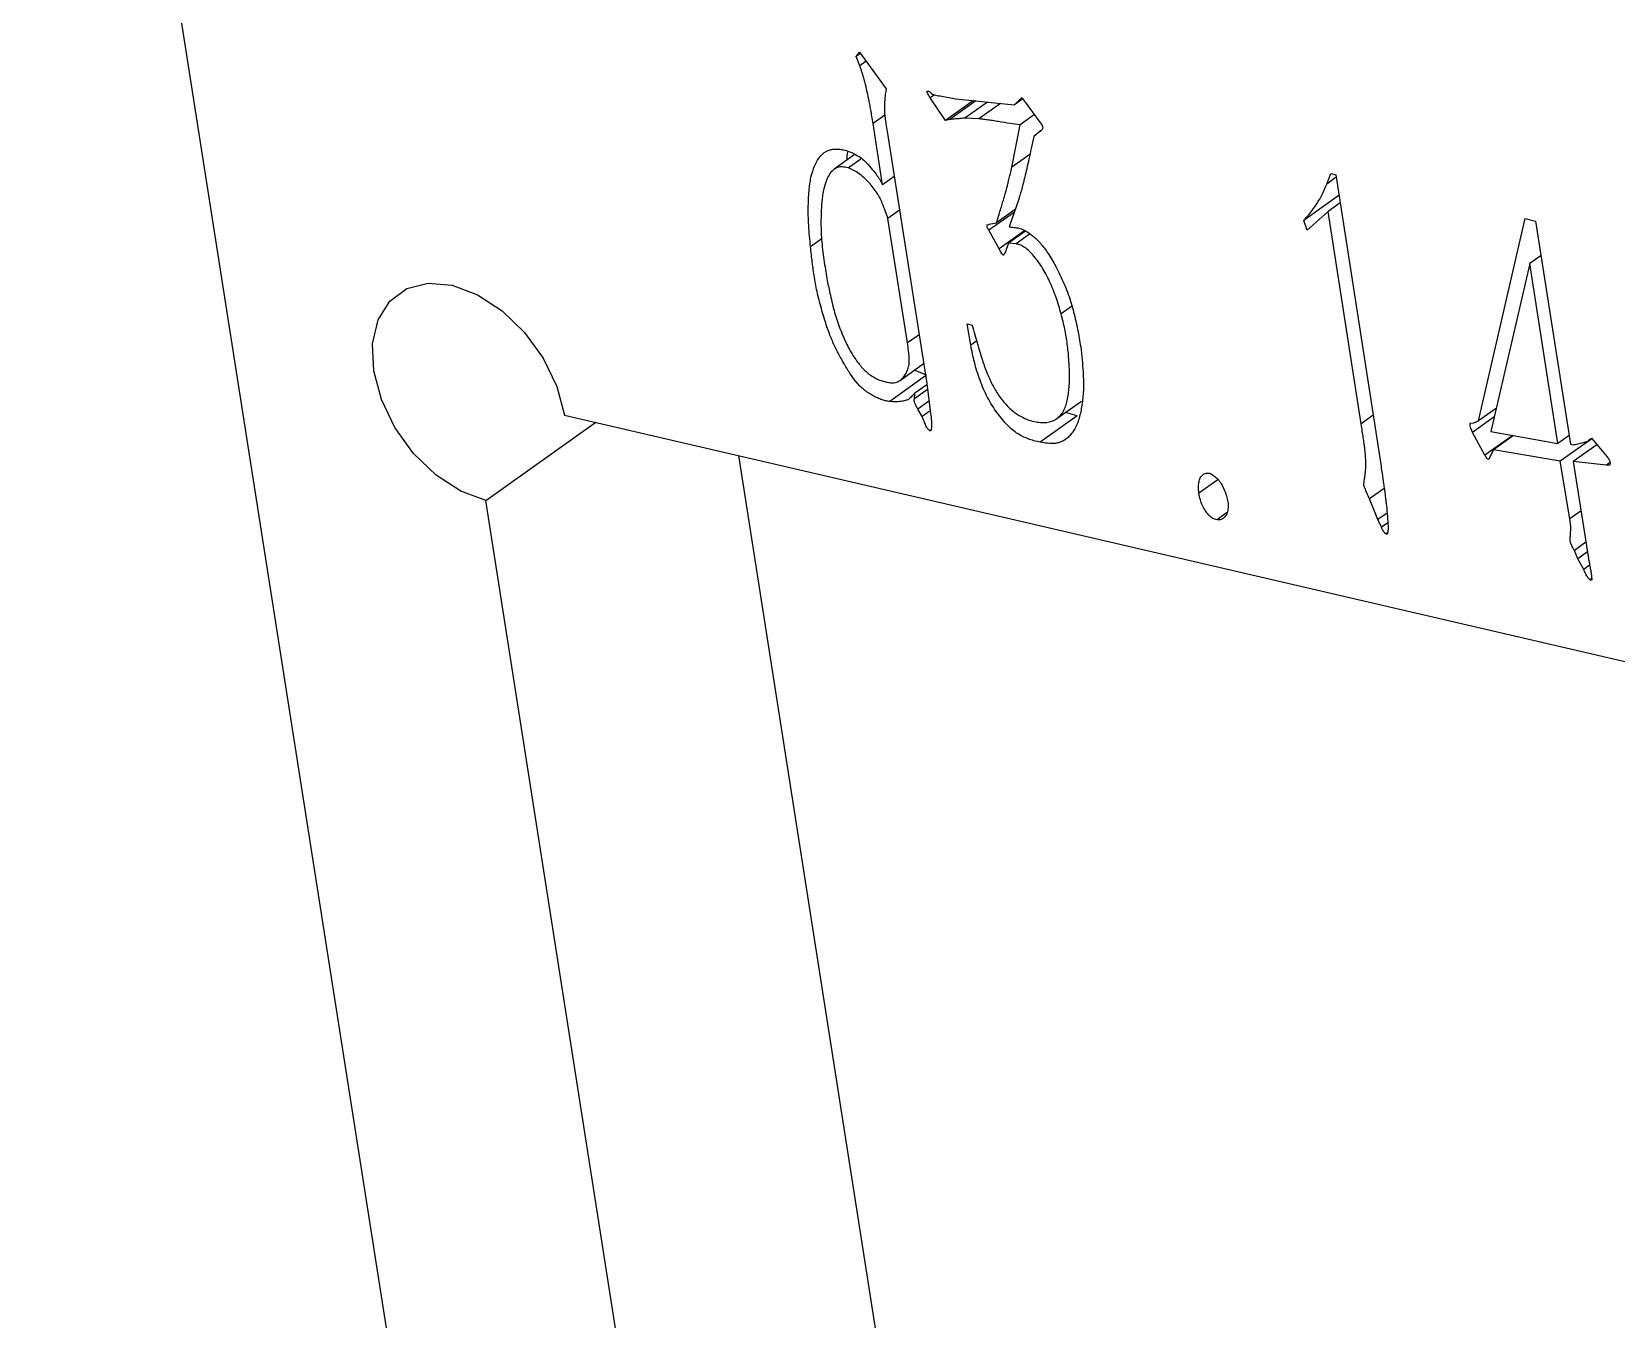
# Model space of a CAD drawing. Header units: millimetres. Extents: x 0 to 210, y 0 to 297.
# Drawn here: x 165.24 to 173.9, y 241.48 to 248.52 of the extents above; entities that cross this region are included whole.
import ezdxf

# ---------------------------------------------------------------- set-up
doc = ezdxf.new("R2010")
doc.units = ezdxf.units.MM

msp = doc.modelspace()

# ---------------------------------------------------------------- linework, layer by layer
at = {"color": 7, "linetype": 'Continuous', "lineweight": 25}
for p, q in [((165.2417, 253.7933), (168.3493, 233.9588)), ((169.7484, 248.3813), (169.7674, 248.4057)), ((169.7725, 248.3985), (169.7484, 248.3813)), ((169.769, 248.3309), (169.7484, 248.3813)), ((169.7674, 248.4057), (169.9129, 248.2036)), ((169.8035, 248.3555), (169.769, 248.3309)), ((170.1768, 248.1723), (170.1539, 248.156)), ((170.2368, 248.0311), (170.1539, 248.156)), ((170.2077, 248.1664), (170.2912, 248.1499)), ((170.3897, 248.14), (170.2368, 248.0311)), ((170.4037, 248.1386), (170.261, 248.0369)), ((170.2912, 248.1499), (170.6149, 248.1175)), ((170.4678, 248.1322), (170.3434, 248.0435)), ((170.5387, 248.1251), (170.4196, 248.0402)), ((170.6597, 248.1494), (170.6149, 248.1175)), ((170.6149, 248.1175), (170.6367, 248.1382)), ((170.6367, 248.1382), (170.654, 248.157)), ((170.6571, 248.1527), (170.6367, 248.1382)), ((170.261, 248.0369), (170.2368, 248.0311)), ((170.4196, 248.0402), (170.3434, 248.0435)), ((170.7231, 248.0636), (170.6448, 248.0078)), ((170.6924, 248.1049), (170.7537, 248.0222)), ((169.8938, 247.6799), (169.8414, 248.0147)), ((169.919, 247.9708), (170.1348, 246.5934)), ((170.6003, 247.7754), (170.6448, 248.0078)), ((170.7447, 247.9647), (170.7202, 247.9446)), ((170.7598, 247.9754), (170.7447, 247.9647)), ((169.7389, 247.8433), (169.6283, 247.7645)), ((169.7742, 247.8192), (169.7076, 247.7717)), ((170.6983, 247.8452), (170.6003, 247.7754)), ((169.876, 247.7123), (169.8938, 247.6799)), ((169.9575, 247.7252), (169.8938, 247.6799)), ((172.3219, 247.6837), (172.3431, 247.7418)), ((172.374, 247.7209), (172.3219, 247.6837)), ((172.3431, 247.7418), (172.3718, 247.7351)), ((172.3718, 247.7351), (172.6156, 246.1626)), ((170.6377, 247.6014), (170.5853, 247.4507)), ((172.3893, 247.6222), (172.1962, 247.4846)), ((169.9863, 247.5414), (169.9226, 247.496)), ((170.6126, 247.5291), (170.4746, 247.4308)), ((170.6179, 247.5446), (170.5164, 247.4722)), ((172.3301, 247.5334), (172.2146, 247.4317)), ((172.3958, 247.5803), (172.3301, 247.5334)), ((172.5097, 246.3728), (172.3301, 247.5334)), ((170.0294, 246.815), (169.9226, 247.496)), ((170.4649, 247.4614), (170.4845, 247.4657)), ((170.5309, 247.3293), (170.4746, 247.4308)), ((170.4845, 247.4657), (170.5164, 247.4722)), ((170.6714, 247.4295), (170.5309, 247.3293)), ((170.675, 247.4266), (170.5819, 247.3602)), ((172.2146, 247.4317), (172.1962, 247.4846)), ((173.1521, 246.3893), (173.4061, 247.4948)), ((173.4061, 247.4948), (173.4636, 247.4815)), ((173.4636, 247.4815), (173.6548, 246.2611)), ((170.5819, 247.3602), (170.5697, 247.3258)), ((170.6229, 247.3561), (170.5819, 247.3602)), ((170.697, 247.409), (170.6229, 247.3561)), ((173.4319, 247.2491), (173.2194, 246.3306)), ((173.4932, 247.2928), (173.4319, 247.2491)), ((173.5859, 246.2657), (173.4319, 247.2491)), ((170.927, 247.0145), (170.8697, 246.9737)), ((170.3552, 246.919), (170.384, 246.9123)), ((170.376, 246.8029), (170.3552, 246.919)), ((169.9888, 246.6098), (170.1178, 246.7018)), ((170.1356, 246.6395), (170.0669, 246.6655)), ((170.1284, 246.6344), (169.9327, 246.4949)), ((170.1389, 246.5605), (170.0671, 246.5093)), ((170.1356, 246.5869), (170.0698, 246.54)), ((170.1348, 246.5934), (170.1554, 246.4288)), ((170.0671, 246.5093), (170.0698, 246.54)), ((170.8463, 246.4014), (170.9811, 246.4975)), ((167.725, 245.9535), (168.3249, 246.3811)), ((168.1537, 246.4209), (181.9591, 243.2139)), ((170.1098, 246.4136), (170.086, 246.4534)), ((170.1534, 246.4446), (170.1098, 246.4136)), ((170.9577, 246.4172), (170.7549, 246.2726)), ((170.9577, 246.4172), (170.8941, 246.4355)), ((173.1061, 246.3772), (173.1262, 246.378)), ((173.2378, 246.4102), (173.1191, 246.3255)), ((173.1262, 246.378), (173.1521, 246.3893)), ((173.2489, 246.4583), (173.1521, 246.3893)), ((170.1585, 246.3395), (170.1524, 246.3352)), ((173.1865, 246.2012), (173.1191, 246.3255)), ((173.3384, 246.3095), (173.1865, 246.2012)), ((173.2194, 246.3306), (173.5859, 246.2657)), ((173.342, 246.3089), (173.2324, 246.2307)), ((173.6472, 246.3094), (173.5859, 246.2657)), ((173.7709, 246.2913), (173.5986, 246.1685)), ((173.7528, 246.2811), (173.7683, 246.2944)), ((173.7695, 246.293), (173.7528, 246.2811)), ((173.7683, 246.2944), (173.8551, 246.1918)), ((173.2324, 246.2307), (173.2133, 246.1924)), ((173.5986, 246.1685), (173.2324, 246.2307)), ((173.7988, 246.2584), (173.6697, 246.1664)), ((173.6803, 246.2607), (173.7168, 246.2696)), ((169.105, 246.1999), (171.8497, 228.682)), ((173.6505, 245.8537), (173.5986, 246.1685)), ((173.6697, 246.1664), (173.7528, 245.6358)), ((173.8497, 246.1474), (173.6697, 246.1664)), ((173.8704, 246.1621), (173.8497, 246.1474)), ((171.7264, 246.0672), (171.623, 245.9936)), ((170.5736, 227.7724), (167.725, 245.9535)), ((172.6354, 246.0191), (172.556, 245.9625)), ((172.6018, 245.8491), (172.556, 245.9625)), ((171.7745, 245.8855), (171.7218, 245.848)), ((172.6513, 245.8844), (172.6018, 245.8491)), ((173.7118, 245.8974), (173.6505, 245.8537)), ((172.6207, 245.8075), (172.6018, 245.8491)), ((172.6554, 245.8322), (172.6207, 245.8075)), ((172.6549, 245.7781), (172.6444, 245.7707)), ((173.7388, 245.725), (173.6752, 245.6797)), ((173.6948, 245.6353), (173.6752, 245.6797)), ((173.747, 245.6725), (173.6948, 245.6353)), ((173.7269, 245.5763), (173.6948, 245.6353)), ((173.759, 245.5992), (173.7269, 245.5763)), ((173.7703, 245.5265), (173.7608, 245.5198))]:
    msp.add_line(p, q, dxfattribs=at)
at = {"color": 8, "linetype": 'Continuous', "lineweight": 25}
for p, q in [((169.9061, 248.0608), (169.8414, 248.0147)), ((169.5638, 247.3863), (169.4996, 247.3406)), ((170.093, 246.8603), (170.0294, 246.815)), ((170.4085, 246.826), (170.376, 246.8029)), ((170.1469, 246.4968), (170.086, 246.4534)), ((172.5757, 246.4199), (172.5097, 246.3728))]:
    msp.add_line(p, q, dxfattribs=at)
at = {"color": 7, "linetype": 'Continuous', "lineweight": 25, "flags": 128}
msp.add_lwpolyline([(167.725, 245.9535), (167.587, 246.0049), (167.4521, 246.0929), (167.3296, 246.2114), (167.2277, 246.3525), (167.1534, 246.5065), (167.1118, 246.6629), (167.1057, 246.8111), (167.1355, 246.9409), (167.1992, 247.0435), (167.2925, 247.112), (167.4089, 247.1416), (167.5406, 247.1303), (167.6786, 247.0789), (167.8134, 246.991), (167.936, 246.8724), (168.0378, 246.7313), (168.1121, 246.5773), (168.1537, 246.4209)], dxfattribs=at)
at = {"color": 7, "linetype": 'Continuous', "lineweight": 25}
for points, knots in [([(169.8414, 248.0147), (169.8394, 248.0278), (169.8357, 248.0527), (169.8291, 248.0881), (169.8236, 248.1194), (169.8162, 248.1566), (169.8064, 248.2015), (169.7951, 248.2459), (169.7859, 248.2799), (169.7797, 248.3011), (169.7742, 248.3176), (169.7705, 248.327), (169.769, 248.3309)], [0, 0, 0, 0, 0.126344, 0.238684, 0.338395, 0.425533, 0.591665, 0.764054, 0.844856, 0.911785, 0.963555, 1, 1, 1, 1]), ([(169.9129, 248.2036), (169.9112, 248.1943), (169.9081, 248.1775), (169.9059, 248.1517), (169.9039, 248.1252), (169.903, 248.0995), (169.9037, 248.0726), (169.9068, 248.0447), (169.9119, 248.0101), (169.9165, 247.9847), (169.919, 247.9708)], [0, 0, 0, 0, 0.131052, 0.237255, 0.346461, 0.485784, 0.574577, 0.689609, 0.831337, 1, 1, 1, 1]), ([(170.1539, 248.156), (170.1505, 248.161), (170.1446, 248.1694), (170.1392, 248.1804), (170.1349, 248.1885), (170.1371, 248.1944), (170.147, 248.1914), (170.1559, 248.1832), (170.1667, 248.1749), (170.1784, 248.1714), (170.1924, 248.1673), (170.2023, 248.1667), (170.2077, 248.1664)], [0, 0, 0, 0, 0.132626, 0.226407, 0.283511, 0.321382, 0.395317, 0.518693, 0.60425, 0.708291, 0.840764, 1, 1, 1, 1]), ([(170.654, 248.157), (170.6547, 248.156), (170.658, 248.1518), (170.6651, 248.1419), (170.6774, 248.1258), (170.6869, 248.1126), (170.6924, 248.1049)], [0, 0, 0, 0, 0.05996, 0.245803, 0.562338, 1, 1, 1, 1]), ([(170.3434, 248.0435), (170.34, 248.0435), (170.3308, 248.0434), (170.3141, 248.0413), (170.2898, 248.0396), (170.2714, 248.0379), (170.261, 248.0369)], [0, 0, 0, 0, 0.1196153, 0.3263433, 0.6180283, 1, 1, 1, 1]), ([(170.6448, 248.0078), (170.6268, 248.01), (170.5878, 248.0148), (170.5376, 248.0231), (170.4957, 248.0304), (170.467, 248.0344), (170.442, 248.0377), (170.4267, 248.0394), (170.4196, 248.0402)], [0, 0, 0, 0, 0.240019, 0.522018, 0.666348, 0.793885, 0.904533, 1, 1, 1, 1]), ([(170.7537, 248.0222), (170.7578, 248.0165), (170.7647, 248.007), (170.7709, 247.9929), (170.7681, 247.985), (170.7633, 247.9788), (170.7551, 247.9718), (170.7485, 247.9672), (170.7447, 247.9647)], [0, 0, 0, 0, 0.236505, 0.393034, 0.471298, 0.599376, 0.773696, 1, 1, 1, 1]), ([(170.7202, 247.9446), (170.7155, 247.9227), (170.7067, 247.8811), (170.6938, 247.8221), (170.6817, 247.7697), (170.6712, 247.7233), (170.6611, 247.6839), (170.6528, 247.6503), (170.6449, 247.6237), (170.6399, 247.6082), (170.6377, 247.6014)], [0, 0, 0, 0, 0.188413, 0.357486, 0.50962, 0.643418, 0.759307, 0.857858, 0.937578, 1, 1, 1, 1]), ([(169.4996, 247.3406), (169.4957, 247.3799), (169.4881, 247.4556), (169.4864, 247.5458), (169.489, 247.6109), (169.4917, 247.6542), (169.4965, 247.6922), (169.505, 247.7351), (169.519, 247.7808), (169.5395, 247.8183), (169.5585, 247.8424), (169.5743, 247.8561), (169.5918, 247.8663), (169.6107, 247.8732), (169.6322, 247.8757), (169.6558, 247.8754), (169.6825, 247.8707), (169.7012, 247.8652), (169.711, 247.8623)], [0, 0, 0, 0, 0.156093, 0.300824, 0.368141, 0.428905, 0.484628, 0.534238, 0.623771, 0.705028, 0.743082, 0.779191, 0.813459, 0.847226, 0.881418, 0.918102, 0.957065, 1, 1, 1, 1]), ([(169.6995, 247.8153), (169.6996, 247.8267), (169.6996, 247.8439), (169.7044, 247.8582), (169.706, 247.863)], [0, 0, 0, 0, 0.663063, 1, 1, 1, 1]), ([(169.711, 247.8623), (169.7203, 247.8579), (169.7394, 247.8488), (169.7689, 247.8322), (169.8003, 247.8073), (169.8295, 247.7738), (169.8554, 247.7416), (169.87, 247.7208), (169.876, 247.7123)], [0, 0, 0, 0, 0.149471, 0.305118, 0.474695, 0.677163, 0.867907, 1, 1, 1, 1]), ([(169.7076, 247.7717), (169.6953, 247.7746), (169.6719, 247.7799), (169.6404, 247.7739), (169.6145, 247.7553), (169.5946, 247.7234), (169.5769, 247.682), (169.5679, 247.6383), (169.5619, 247.5981), (169.5591, 247.5621), (169.5573, 247.5218), (169.556, 247.4612), (169.5586, 247.3777), (169.5697, 247.2895), (169.5804, 247.2186), (169.5882, 247.1701), (169.5964, 247.1271), (169.6024, 247.1002), (169.6051, 247.0877)], [0, 0, 0, 0, 0.048973, 0.093706, 0.140917, 0.197437, 0.262709, 0.336381, 0.377979, 0.424265, 0.475979, 0.532163, 0.653415, 0.784068, 0.848022, 0.905738, 0.956214, 1, 1, 1, 1]), ([(169.9226, 247.496), (169.9184, 247.5083), (169.9086, 247.5363), (169.8951, 247.5735), (169.8797, 247.6078), (169.863, 247.6357), (169.8424, 247.6639), (169.8187, 247.6921), (169.7928, 247.7185), (169.7651, 247.7408), (169.7367, 247.7593), (169.7173, 247.7676), (169.7076, 247.7717)], [0, 0, 0, 0, 0.108675, 0.248473, 0.329226, 0.414471, 0.507788, 0.606869, 0.709255, 0.805818, 0.902518, 1, 1, 1, 1]), ([(170.5164, 247.4722), (170.5201, 247.4845), (170.5272, 247.5081), (170.5376, 247.5422), (170.5474, 247.5734), (170.5554, 247.6026), (170.563, 247.6288), (170.5698, 247.6524), (170.5755, 247.6735), (170.5813, 247.697), (170.5873, 247.7216), (170.5931, 247.7456), (170.5973, 247.7628), (170.5995, 247.7719), (170.6003, 247.7754)], [0, 0, 0, 0, 0.122989, 0.236923, 0.342872, 0.438736, 0.52554, 0.604361, 0.673621, 0.733332, 0.833059, 0.911996, 0.966393, 1, 1, 1, 1]), ([(172.1962, 247.4846), (172.2053, 247.4949), (172.2222, 247.5144), (172.2446, 247.5428), (172.2625, 247.568), (172.2814, 247.5973), (172.3004, 247.6358), (172.3145, 247.6673), (172.3219, 247.6837)], [0, 0, 0, 0, 0.179519, 0.336515, 0.467999, 0.577127, 0.779821, 1, 1, 1, 1]), ([(170.4746, 247.4308), (170.4707, 247.4368), (170.464, 247.4472), (170.4647, 247.4571), (170.4649, 247.4614)], [0, 0, 0, 0, 0.5736296, 1, 1, 1, 1]), ([(170.5853, 247.4507), (170.5945, 247.4494), (170.6122, 247.4469), (170.639, 247.4436), (170.6693, 247.4324), (170.6971, 247.4147), (170.7215, 247.395), (170.7416, 247.3763), (170.7618, 247.3537), (170.7826, 247.3275), (170.8037, 247.2968), (170.8247, 247.2613), (170.8469, 247.2208), (170.8764, 247.1603), (170.9105, 247.0805), (170.9388, 246.9837), (170.9603, 246.8883), (170.971, 246.8257), (170.9764, 246.7945)], [0, 0, 0, 0, 0.04128, 0.07963, 0.120521, 0.171879, 0.201573, 0.233457, 0.268627, 0.306681, 0.348857, 0.396483, 0.449631, 0.509275, 0.6325, 0.756121, 0.878824, 1, 1, 1, 1]), ([(169.9327, 246.4949), (169.9249, 246.4961), (169.909, 246.4985), (169.884, 246.5061), (169.8578, 246.5175), (169.8312, 246.5319), (169.8052, 246.5486), (169.7817, 246.5672), (169.7609, 246.5869), (169.7367, 246.6164), (169.7087, 246.6584), (169.6754, 246.7135), (169.6436, 246.7727), (169.6192, 246.8242), (169.6019, 246.8678), (169.5888, 246.905), (169.5749, 246.947), (169.5575, 247.0078), (169.5367, 247.0841), (169.5205, 247.1722), (169.5085, 247.2569), (169.5026, 247.3125), (169.4996, 247.3406)], [0, 0, 0, 0, 0.028062, 0.057526, 0.087444, 0.119571, 0.150887, 0.179895, 0.206454, 0.231804, 0.285484, 0.346241, 0.410764, 0.473476, 0.507056, 0.545391, 0.588105, 0.636071, 0.732841, 0.822973, 0.910744, 1, 1, 1, 1]), ([(170.5697, 247.3258), (170.568, 247.3216), (170.565, 247.3142), (170.561, 247.3043), (170.5573, 247.2992), (170.555, 247.2941), (170.5496, 247.2973), (170.545, 247.3043), (170.5384, 247.3152), (170.5337, 247.3241), (170.5309, 247.3293)], [0, 0, 0, 0, 0.207457, 0.361649, 0.470611, 0.532249, 0.577175, 0.665863, 0.805083, 1, 1, 1, 1]), ([(170.8697, 246.9737), (170.8609, 247.0036), (170.8436, 247.0627), (170.8142, 247.1359), (170.7874, 247.1917), (170.7648, 247.2299), (170.741, 247.2652), (170.7153, 247.296), (170.6902, 247.3222), (170.666, 247.3414), (170.6432, 247.3537), (170.6296, 247.3554), (170.6229, 247.3561)], [0, 0, 0, 0, 0.201881, 0.398776, 0.493994, 0.58419, 0.669425, 0.752086, 0.827912, 0.892378, 0.947589, 1, 1, 1, 1]), ([(169.6051, 247.0877), (169.6123, 247.0559), (169.626, 246.995), (169.6506, 246.9198), (169.6717, 246.8639), (169.6893, 246.8254), (169.707, 246.7891), (169.7261, 246.7556), (169.7458, 246.725), (169.7663, 246.6977), (169.7872, 246.6736), (169.809, 246.6531), (169.8315, 246.6358), (169.8548, 246.622), (169.8789, 246.611), (169.895, 246.6067), (169.9032, 246.6045)], [0, 0, 0, 0, 0.1701833, 0.3266713, 0.3993773, 0.4680259, 0.5338755, 0.5961003, 0.6540738, 0.7083155, 0.7594584, 0.8077819, 0.8547195, 0.9019791, 0.9498296, 1, 1, 1, 1]), ([(170.384, 246.9123), (170.3889, 246.8947), (170.3982, 246.8609), (170.4118, 246.8122), (170.4247, 246.7676), (170.4406, 246.7149), (170.4611, 246.6548), (170.4911, 246.5887), (170.5259, 246.5299), (170.565, 246.4801), (170.607, 246.4397), (170.6501, 246.4112), (170.6922, 246.3922), (170.7191, 246.3861), (170.7323, 246.3831)], [0, 0, 0, 0, 0.082867, 0.158697, 0.228987, 0.292367, 0.406267, 0.510535, 0.605384, 0.694793, 0.776939, 0.854799, 0.928477, 1, 1, 1, 1]), ([(170.7323, 246.3831), (170.7428, 246.3817), (170.7634, 246.3789), (170.7924, 246.3796), (170.8183, 246.3863), (170.8418, 246.3971), (170.8619, 246.4136), (170.879, 246.4347), (170.8921, 246.4613), (170.9049, 246.5038), (170.914, 246.5644), (170.9167, 246.6432), (170.912, 246.7256), (170.9044, 246.808), (170.8912, 246.8907), (170.8768, 246.9461), (170.8697, 246.9737)], [0, 0, 0, 0, 0.04627, 0.090624, 0.133642, 0.177126, 0.220576, 0.265438, 0.311953, 0.361369, 0.465849, 0.574326, 0.68397, 0.79135, 0.896245, 1, 1, 1, 1]), ([(169.9032, 246.6045), (169.9112, 246.6024), (169.9261, 246.5984), (169.9467, 246.5969), (169.9646, 246.5977), (169.9833, 246.605), (170.0012, 246.619), (170.0183, 246.6396), (170.0291, 246.6648), (170.0376, 246.6875), (170.04, 246.7122), (170.0387, 246.7393), (170.0355, 246.7742), (170.0315, 246.8005), (170.0294, 246.815)], [0, 0, 0, 0, 0.075194, 0.141093, 0.202393, 0.25752, 0.360337, 0.455445, 0.549137, 0.642853, 0.700592, 0.777819, 0.87794, 1, 1, 1, 1]), ([(170.7549, 246.2726), (170.7435, 246.275), (170.7217, 246.2797), (170.6894, 246.29), (170.6594, 246.3035), (170.6308, 246.3189), (170.6031, 246.3392), (170.5756, 246.3653), (170.5475, 246.3965), (170.5192, 246.433), (170.4917, 246.4734), (170.4668, 246.5173), (170.4445, 246.5635), (170.4196, 246.6278), (170.3936, 246.7085), (170.3818, 246.7718), (170.376, 246.8029)], [0, 0, 0, 0, 0.059204, 0.113901, 0.165358, 0.212596, 0.260736, 0.312276, 0.369394, 0.432369, 0.499555, 0.567585, 0.638175, 0.711185, 0.857776, 1, 1, 1, 1]), ([(170.9764, 246.7945), (170.9791, 246.7705), (170.9844, 246.7248), (170.9899, 246.6607), (170.9917, 246.6052), (170.9915, 246.5431), (170.9844, 246.4761), (170.9721, 246.4156), (170.9582, 246.3732), (170.945, 246.3461), (170.9301, 246.3222), (170.9127, 246.3028), (170.8938, 246.2875), (170.8747, 246.2755), (170.8549, 246.2681), (170.8285, 246.2644), (170.7953, 246.2653), (170.7682, 246.2702), (170.7549, 246.2726)], [0, 0, 0, 0, 0.094536, 0.179588, 0.254219, 0.319018, 0.434233, 0.541943, 0.592556, 0.640664, 0.686848, 0.731484, 0.773495, 0.811979, 0.847583, 0.879952, 0.941293, 1, 1, 1, 1]), ([(170.0698, 246.54), (170.0661, 246.5361), (170.0593, 246.5289), (170.0497, 246.5194), (170.0418, 246.5122), (170.0324, 246.5045), (170.0161, 246.4994), (169.9924, 246.4945), (169.9639, 246.4919), (169.9431, 246.4939), (169.9327, 246.4949)], [0, 0, 0, 0, 0.111567, 0.202161, 0.278303, 0.333651, 0.45228, 0.620871, 0.812779, 1, 1, 1, 1]), ([(170.086, 246.4534), (170.0826, 246.4592), (170.0763, 246.4698), (170.0696, 246.4851), (170.0657, 246.4987), (170.0667, 246.506), (170.0671, 246.5093)], [0, 0, 0, 0, 0.314556, 0.576036, 0.801328, 1, 1, 1, 1]), ([(170.1524, 246.3352), (170.1512, 246.3358), (170.1477, 246.3377), (170.1406, 246.3446), (170.1316, 246.3595), (170.1243, 246.3769), (170.1179, 246.3929), (170.1137, 246.4028), (170.1109, 246.4093), (170.1101, 246.4125), (170.1098, 246.4136)], [0, 0, 0, 0, 0.050543, 0.142205, 0.315089, 0.605047, 0.76682, 0.884754, 0.962327, 1, 1, 1, 1]), ([(170.1554, 246.4288), (170.1573, 246.4152), (170.1607, 246.3904), (170.1616, 246.3625), (170.1598, 246.3454), (170.1586, 246.3381), (170.156, 246.3333), (170.1534, 246.3346), (170.1524, 246.3352)], [0, 0, 0, 0, 0.390874, 0.713957, 0.836235, 0.922801, 0.970308, 1, 1, 1, 1]), ([(173.1191, 246.3255), (173.1159, 246.3327), (173.1107, 246.3445), (173.1058, 246.3598), (173.1049, 246.3701), (173.1058, 246.375), (173.1061, 246.3772)], [0, 0, 0, 0, 0.407827, 0.672502, 0.858705, 1, 1, 1, 1]), ([(172.556, 245.9625), (172.5509, 245.9733), (172.5421, 245.9922), (172.5321, 246.0166), (172.5257, 246.0324), (172.5227, 246.0444), (172.5262, 246.0546), (172.5282, 246.0705), (172.5315, 246.0909), (172.5339, 246.1153), (172.5351, 246.142), (172.5355, 246.171), (172.5329, 246.2045), (172.5301, 246.2364), (172.5254, 246.2677), (172.5211, 246.2977), (172.516, 246.3333), (172.5119, 246.3591), (172.5097, 246.3728)], [0, 0, 0, 0, 0.076319, 0.132944, 0.169347, 0.186973, 0.214474, 0.257363, 0.313987, 0.378534, 0.447579, 0.517011, 0.596108, 0.689468, 0.747439, 0.817828, 0.902707, 1, 1, 1, 1]), ([(173.6548, 246.2611), (173.6601, 246.2599), (173.6692, 246.2578), (173.677, 246.2598), (173.6803, 246.2607)], [0, 0, 0, 0, 0.574309, 1, 1, 1, 1]), ([(173.7168, 246.2696), (173.7215, 246.2705), (173.7299, 246.2722), (173.7407, 246.2753), (173.7482, 246.2778), (173.7516, 246.2802), (173.7528, 246.2811)], [0, 0, 0, 0, 0.373787, 0.666263, 0.878329, 1, 1, 1, 1]), ([(172.6156, 246.1626), (172.6175, 246.1485), (172.6212, 246.1214), (172.6272, 246.0825), (172.6316, 246.0475), (172.6365, 246.0159), (172.64, 245.9882), (172.6429, 245.9641), (172.646, 245.9435), (172.6494, 245.9116), (172.6533, 245.868), (172.657, 245.8227), (172.6566, 245.7918), (172.6558, 245.7772), (172.6519, 245.7672), (172.6466, 245.7697), (172.6444, 245.7707)], [0, 0, 0, 0, 0.1036595, 0.1987555, 0.2842564, 0.3611906, 0.4296033, 0.4884057, 0.5386331, 0.5803565, 0.7249894, 0.8625637, 0.9201895, 0.9604083, 0.983938, 1, 1, 1, 1]), ([(173.2133, 246.1924), (173.2123, 246.1882), (173.2108, 246.1819), (173.2028, 246.1767), (173.1937, 246.1886), (173.1893, 246.1963), (173.1865, 246.2012)], [0, 0, 0, 0, 0.321086, 0.477106, 0.666308, 1, 1, 1, 1]), ([(173.8551, 246.1918), (173.8596, 246.1858), (173.8669, 246.176), (173.8724, 246.1613), (173.8713, 246.1523), (173.8675, 246.1465), (173.8594, 246.1458), (173.8533, 246.1468), (173.8497, 246.1474)], [0, 0, 0, 0, 0.279773, 0.459185, 0.590009, 0.696704, 0.823567, 1, 1, 1, 1]), ([(171.623, 245.9936), (171.6218, 246.0042), (171.6193, 246.0252), (171.6218, 246.0537), (171.6285, 246.0786), (171.6428, 246.095), (171.6604, 246.1052), (171.675, 246.1037), (171.6819, 246.1029)], [0, 0, 0, 0, 0.187144, 0.369339, 0.543023, 0.707518, 0.862196, 1, 1, 1, 1]), ([(171.6819, 246.1029), (171.6878, 246.0999), (171.7012, 246.0929), (171.7214, 246.0752), (171.7423, 246.0513), (171.7586, 246.0206), (171.7712, 245.9877), (171.7806, 245.9544), (171.7839, 245.9226), (171.7813, 245.9039), (171.78, 245.8945)], [0, 0, 0, 0, 0.085437, 0.192379, 0.311285, 0.445652, 0.58735, 0.728429, 0.864786, 1, 1, 1, 1]), ([(171.7218, 245.848), (171.7141, 245.8498), (171.6986, 245.8535), (171.6761, 245.8741), (171.6569, 245.8983), (171.6413, 245.9273), (171.6294, 245.9595), (171.6252, 245.9817), (171.623, 245.9936)], [0, 0, 0, 0, 0.147455, 0.296226, 0.457517, 0.619243, 0.797126, 1, 1, 1, 1]), ([(171.78, 245.8945), (171.777, 245.8865), (171.7713, 245.8712), (171.7572, 245.8556), (171.741, 245.846), (171.7279, 245.8474), (171.7218, 245.848)], [0, 0, 0, 0, 0.298704, 0.565395, 0.79722, 1, 1, 1, 1]), ([(172.6444, 245.7707), (172.6439, 245.7712), (172.6413, 245.7736), (172.6355, 245.7789), (172.6275, 245.791), (172.6233, 245.8013), (172.6207, 245.8075)], [0, 0, 0, 0, 0.055316, 0.236767, 0.53772, 1, 1, 1, 1]), ([(173.6752, 245.6797), (173.6724, 245.6851), (173.6673, 245.6948), (173.6614, 245.7081), (173.6564, 245.718), (173.6528, 245.7293), (173.6524, 245.7457), (173.6539, 245.7682), (173.6557, 245.7922), (173.6559, 245.8144), (173.6532, 245.8343), (173.6514, 245.8471), (173.6505, 245.8537)], [0, 0, 0, 0, 0.090782, 0.164271, 0.219168, 0.256537, 0.34722, 0.50011, 0.66601, 0.784886, 0.890043, 1, 1, 1, 1]), ([(173.7528, 245.6358), (173.753, 245.6342), (173.7538, 245.6288), (173.7562, 245.6173), (173.7592, 245.5991), (173.7639, 245.5763), (173.767, 245.5538), (173.7701, 245.5353), (173.7704, 245.5244), (173.7698, 245.517), (173.7648, 245.5171), (173.7621, 245.519), (173.7608, 245.5198)], [0, 0, 0, 0, 0.037501, 0.126206, 0.266025, 0.460469, 0.651385, 0.794612, 0.884294, 0.925488, 0.967657, 1, 1, 1, 1]), ([(173.7608, 245.5198), (173.7584, 245.5218), (173.7511, 245.5277), (173.7432, 245.5435), (173.7333, 245.5598), (173.7288, 245.5714), (173.7269, 245.5763)], [0, 0, 0, 0, 0.142951, 0.430931, 0.760186, 1, 1, 1, 1])]:
    msp.add_open_spline(points, degree=3, knots=knots, dxfattribs=at)

doc.saveas('drawing.dxf')
